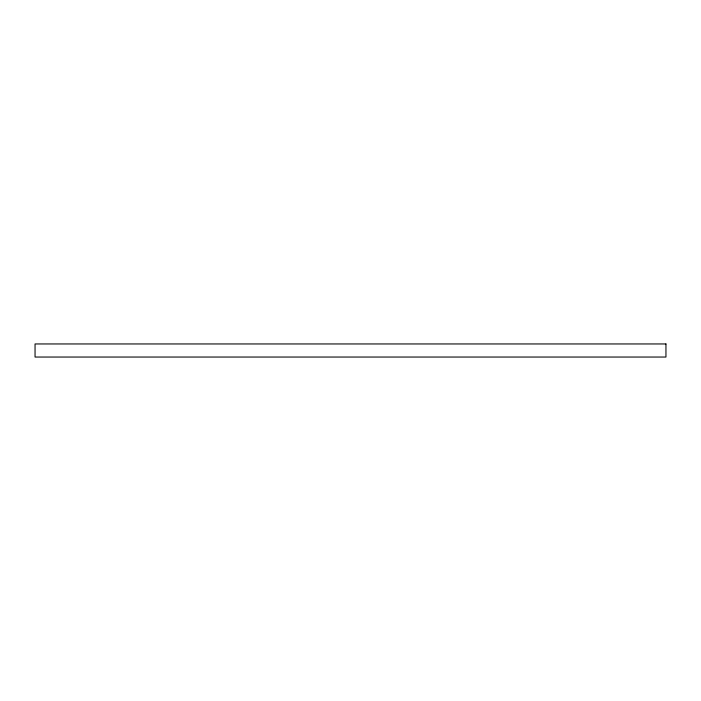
<?xml version="1.0" encoding="UTF-8"?>
<svg xmlns="http://www.w3.org/2000/svg" width="701" height="701" viewBox="0 0 701 701"><rect width="100%" height="100%" fill="white"/><g stroke="black" fill="none" stroke-linecap="round" stroke-linejoin="round"><path stroke-width="1.05" d="M665.95 343.954L35.05 343.954L35.05 357.046L665.95 357.046L665.95 343.954"/></g></svg>
